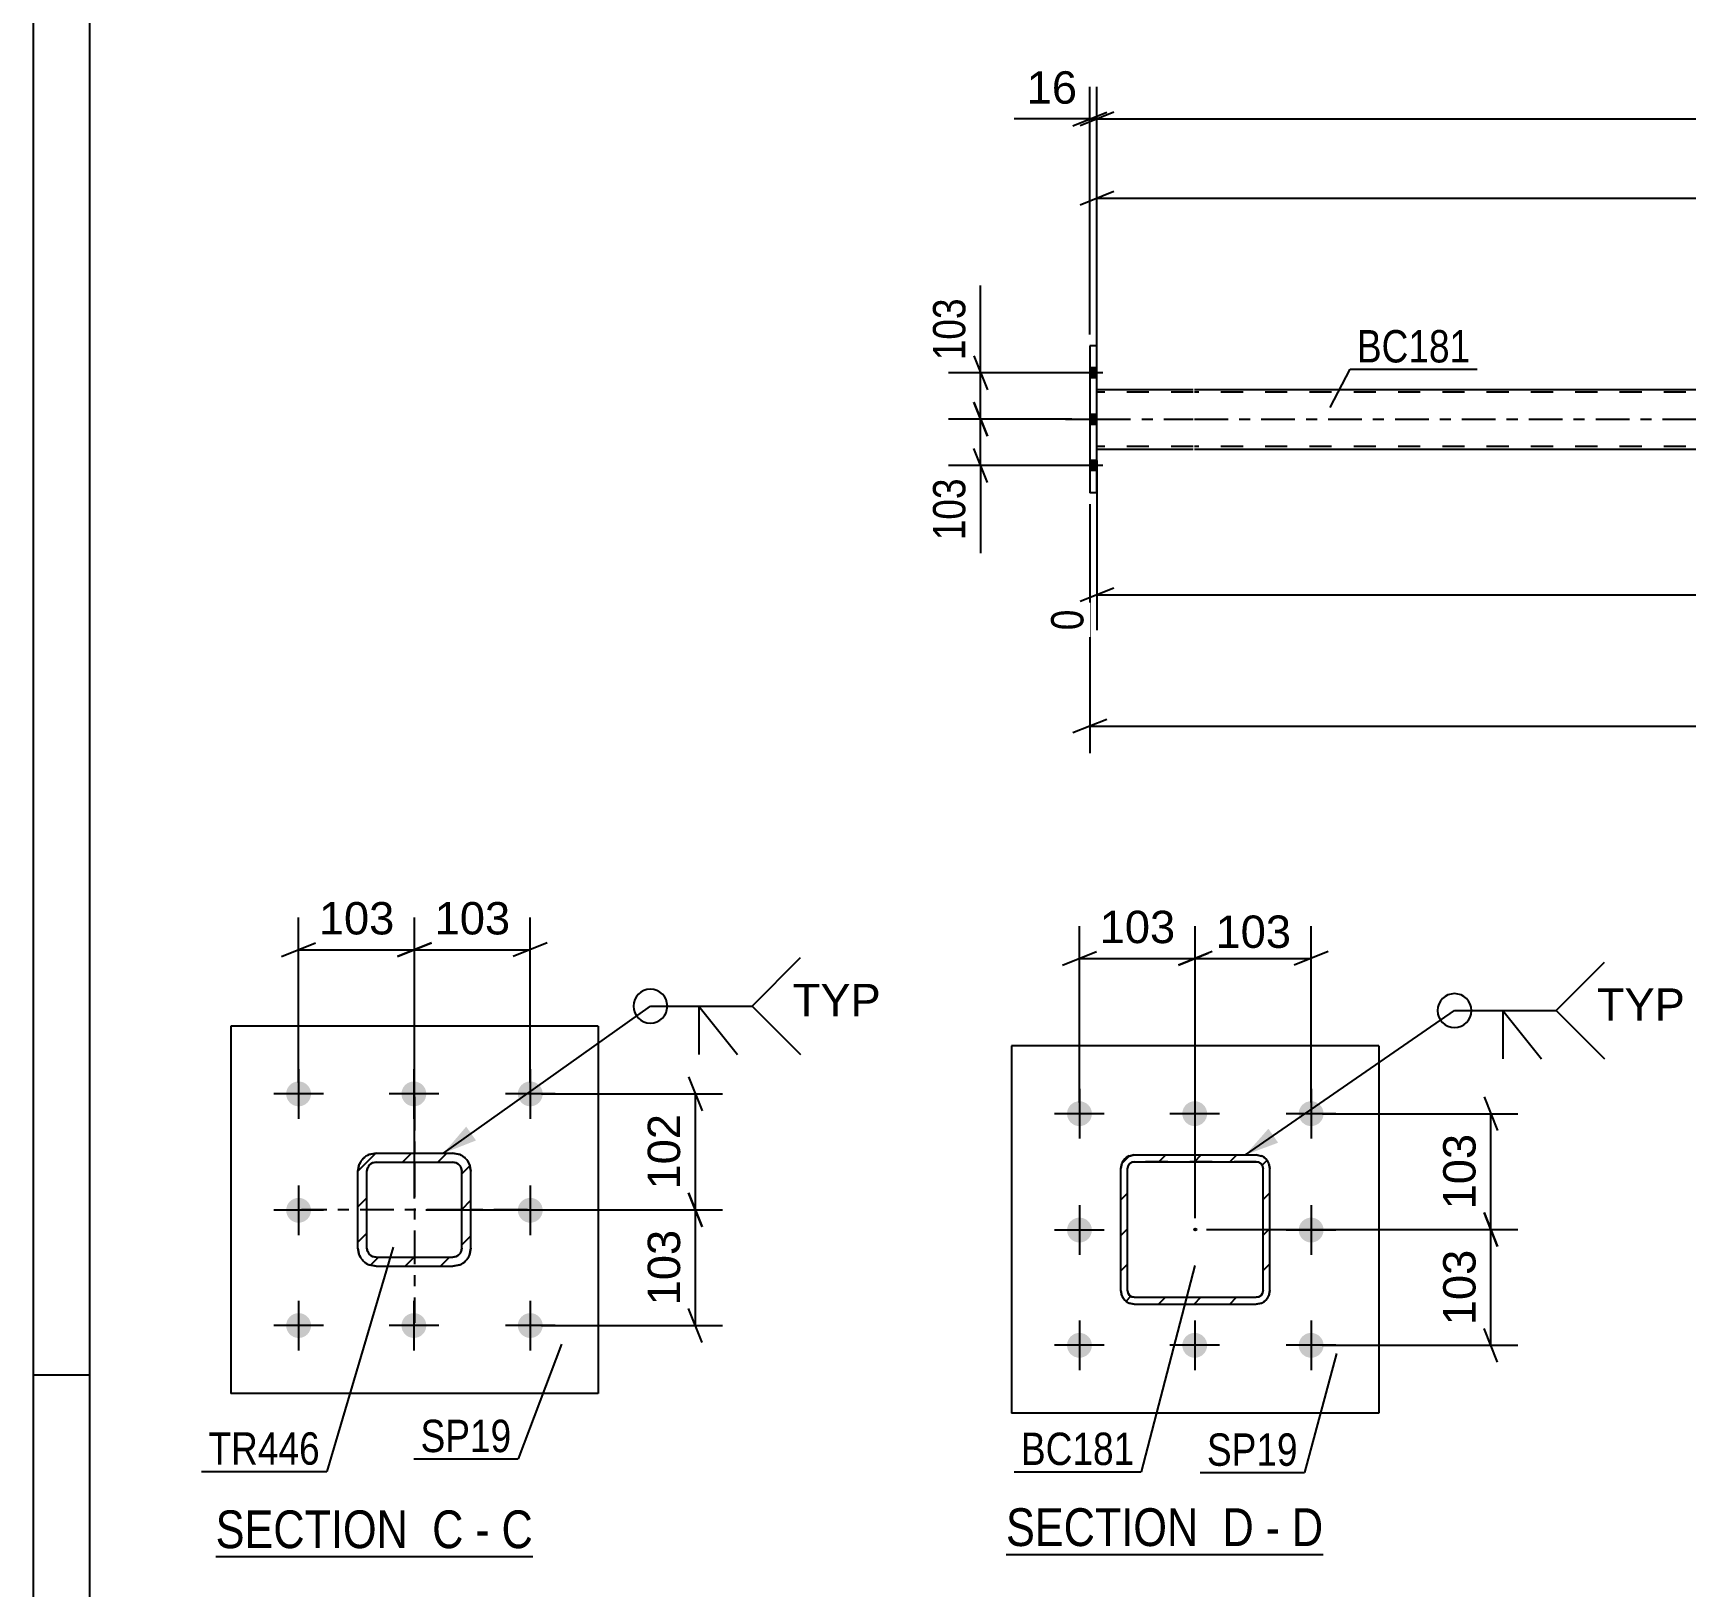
# Model space of a CAD drawing. Header units: millimetres. Extents: x 0 to 841, y 0 to 594.
# Drawn here: x 0 to 146.3, y 130.3 to 267.8 of the extents above; entities that cross this region are included whole.
import ezdxf

# ---------------------------------------------------------------- set-up
doc = ezdxf.new("R2010")
doc.units = ezdxf.units.MM
doc.linetypes.add('DXK_LINE_DOT2', pattern=[3.9198, 1.9599, -1.9599])
doc.linetypes.add('DXK_LINE_DOT3', pattern=[5.9187, 2.979, -0.9799, 0.9799, -0.9799])
doc.styles.add('Arial', font='ARIAL.TTF', dxfattribs={"height": 0.2})
doc.styles.add('Arial Narrow', font='ARIALN.TTF', dxfattribs={"height": 0.2})

# ---------------------------------------------------------------- blocks, each defined once
blk = doc.blocks.new('Unknown-318892525-1113')
at = {"color": 5, "linetype": 'Continuous'}
for p, q in [((0, 594), (0, 0)), ((5, 589), (5, 5)), ((5, 149), (0, 149))]:
    blk.add_line(p, q, dxfattribs=at)
blk = doc.blocks.new('Unknown-318892525-46 - 3819')
at = {"color": 6, "linetype": 'Continuous'}
blk.add_line((16.16, 132.94), (44.23, 132.94), dxfattribs=at)
at = {"color": 0, "linetype": 'Continuous'}
for points in [[(34.27, 133.69), (34.27, 137.19), (16.16, 137.19), (16.16, 133.69)], [(38.08, 133.69), (38.08, 137.19), (35.32, 137.19), (35.32, 133.69)], [(40.41, 133.69), (40.41, 137.19), (39.13, 137.19), (39.13, 133.69)], [(44.23, 133.69), (44.23, 137.19), (41.46, 137.19), (41.46, 133.69)]]:
    blk.add_wipeout(points, dxfattribs=at)
at = {"color": 7, "linetype": 'Continuous', "style": 'Arial Narrow'}
for s, p in [('SECTION ', (16.16, 133.69)), ('C', (35.32, 133.69)), ('C', (41.46, 133.69)), ('-', (39.13, 133.69))]:
    blk.add_text(s, height=3.34, dxfattribs=at).set_placement(p)
blk = doc.blocks.new('Unknown-318892525-47 - 3580')
at = {"color": 6, "linetype": 'Continuous'}
blk.add_line((86.1, 133.13), (114.17, 133.13), dxfattribs=at)
at = {"color": 0, "linetype": 'Continuous'}
for points in [[(104.21, 133.88), (104.21, 137.38), (86.1, 137.38), (86.1, 133.88)], [(108.02, 133.88), (108.02, 137.38), (105.26, 137.38), (105.26, 133.88)], [(110.35, 133.88), (110.35, 137.38), (109.07, 137.38), (109.07, 133.88)], [(114.17, 133.88), (114.17, 137.38), (111.4, 137.38), (111.4, 133.88)]]:
    blk.add_wipeout(points, dxfattribs=at)
at = {"color": 7, "linetype": 'Continuous', "style": 'Arial Narrow'}
for s, p in [('SECTION ', (86.1, 133.88)), ('D', (105.26, 133.88)), ('D', (111.4, 133.88)), ('-', (109.07, 133.88))]:
    blk.add_text(s, height=3.34, dxfattribs=at).set_placement(p)
blk = doc.blocks.new('Part-318892525-4152 - 4091')
at = {"color": 2, "linetype": 'Continuous'}
for p, q in [((94.15, 236.23), (102.67, 236.23)), ((102.77, 236.23), (761.68, 236.23)), ((94.15, 230.95), (102.67, 230.95)), ((102.77, 230.95), (761.68, 230.95))]:
    blk.add_line(p, q, dxfattribs=at)
at = {"color": 7, "linetype": 'DXK_LINE_DOT2'}
for p, q in [((94.15, 230.95), (94.15, 236.23)), ((102.67, 235.99), (94.15, 235.99)), ((761.68, 235.99), (102.77, 235.99)), ((102.67, 231.19), (94.15, 231.19)), ((761.68, 231.19), (102.77, 231.19))]:
    blk.add_line(p, q, dxfattribs=at)
at = {"color": 7, "linetype": 'DXK_LINE_DOT3'}
for p, q in [((94.15, 233.59), (102.67, 233.59)), ((102.77, 233.59), (761.68, 233.59))]:
    blk.add_line(p, q, dxfattribs=at)
blk = doc.blocks.new('Bolt-318892525-4165 - 4091')
at = {"linetype": 'Continuous'}
for points in [[(93.51, 238.13), (93.51, 237.25), (94.15, 237.25), (94.15, 238.13)], [(93.51, 238.13), (93.51, 237.25), (94.15, 237.25), (94.15, 238.13)], [(93.51, 238.13), (93.51, 237.25), (94.15, 237.25), (94.15, 238.13)], [(93.51, 234.01), (93.51, 233.13), (94.15, 233.13), (94.15, 234.01)], [(93.51, 234.01), (93.51, 233.13), (94.15, 233.13), (94.15, 234.01)], [(93.51, 229.93), (93.51, 229.05), (94.15, 229.05), (94.15, 229.93)], [(93.51, 229.93), (93.51, 229.05), (94.15, 229.05), (94.15, 229.93)], [(93.51, 229.93), (93.51, 229.05), (94.15, 229.05), (94.15, 229.93)]]:
    blk.add_hatch(color=1, dxfattribs=at).paths.add_polyline_path(points)
at = {"color": 1, "linetype": 'Continuous'}
for p, q in [((94.67, 237.69), (91.35, 237.69)), ((94.67, 237.69), (91.35, 237.69)), ((94.67, 237.69), (91.35, 237.69)), ((94.15, 238.13), (93.51, 238.13)), ((94.15, 238.13), (93.51, 238.13)), ((94.15, 238.13), (93.51, 238.13)), ((94.15, 237.25), (93.51, 237.25)), ((94.15, 237.25), (93.51, 237.25)), ((94.15, 237.25), (93.51, 237.25)), ((94.67, 233.57), (91.35, 233.57)), ((94.67, 233.57), (91.35, 233.57)), ((94.15, 234.01), (93.51, 234.01)), ((94.15, 234.01), (93.51, 234.01)), ((94.15, 233.13), (93.51, 233.13)), ((94.15, 233.13), (93.51, 233.13)), ((94.15, 229.93), (93.51, 229.93)), ((94.15, 229.93), (93.51, 229.93)), ((94.15, 229.93), (93.51, 229.93)), ((94.67, 229.49), (91.35, 229.49)), ((94.67, 229.49), (91.35, 229.49)), ((94.67, 229.49), (91.35, 229.49)), ((94.15, 229.05), (93.51, 229.05)), ((94.15, 229.05), (93.51, 229.05)), ((94.15, 229.05), (93.51, 229.05))]:
    blk.add_line(p, q, dxfattribs=at)
blk = doc.blocks.new('Part-318892525-4315 - 4091')
at = {"color": 2, "linetype": 'Continuous'}
for p, q in [((94.15, 240.09), (93.51, 240.09)), ((93.51, 240.09), (93.51, 227.09)), ((94.15, 227.09), (94.15, 240.09)), ((94.15, 227.09), (93.51, 227.09))]:
    blk.add_line(p, q, dxfattribs=at)
blk = doc.blocks.new('Part-318892525-3916 - 3819')
at = {"color": 2, "linetype": 'Continuous'}
for p, q in [((50, 179.89), (17.5, 179.89)), ((17.5, 179.89), (17.5, 147.39)), ((50, 179.89), (50, 147.39)), ((50, 147.39), (17.5, 147.39))]:
    blk.add_line(p, q, dxfattribs=at)
blk = doc.blocks.new('Bolt-318892525-3946 - 3819')
at = {"linetype": 'Continuous'}
for points in [[(24.6, 173.89, -1), (22.4, 173.89, -1)], [(34.8, 173.89, -1), (32.6, 173.89, -1)], [(45.1, 173.89, -1), (42.9, 173.89, -1)], [(24.6, 163.59, -1), (22.4, 163.59, -1)], [(45.1, 163.59, -1), (42.9, 163.59, -1)], [(24.6, 153.39, -1), (22.4, 153.39, -1)], [(34.8, 153.39, -1), (32.6, 153.39, -1)], [(45.1, 153.39, -1), (42.9, 153.39, -1)]]:
    blk.add_hatch(color=1, dxfattribs=at).paths.add_polyline_path(points)
at = {"color": 1, "linetype": 'Continuous'}
for p, q in [((23.5, 176.09), (23.5, 171.69)), ((33.7, 176.09), (33.7, 171.69)), ((44, 176.09), (44, 171.69)), ((25.7, 173.89), (21.3, 173.89)), ((35.9, 173.89), (31.5, 173.89)), ((46.2, 173.89), (41.8, 173.89)), ((23.5, 165.79), (23.5, 161.39)), ((44, 165.79), (44, 161.39)), ((25.7, 163.59), (21.3, 163.59)), ((46.2, 163.59), (41.8, 163.59)), ((23.5, 155.59), (23.5, 151.19)), ((33.7, 155.59), (33.7, 151.19)), ((44, 155.59), (44, 151.19)), ((25.7, 153.39), (21.3, 153.39)), ((35.9, 153.39), (31.5, 153.39)), ((46.2, 153.39), (41.8, 153.39))]:
    blk.add_line(p, q, dxfattribs=at)
blk = doc.blocks.new('Part-318892525-3942 - 3819')
at = {"linetype": 'Continuous'}
h = blk.add_hatch(dxfattribs=at)
h.set_pattern_fill('', scale=0.7, style=0, pattern_type=0)
h.set_pattern_definition([(45, (30.3482, 168.644), (-1.57154, 1.57154), [])])
h.paths.add_polyline_path([(37.15, 168.64), (30.35, 168.64), (29.74, 168.52), (29.22, 168.18), (28.87, 167.66), (28.75, 167.04), (28.75, 160.24), (28.87, 159.63), (29.22, 159.11), (29.74, 158.77), (30.35, 158.64), (37.15, 158.64), (37.76, 158.77), (38.28, 159.11), (38.63, 159.63), (38.75, 160.24), (38.75, 167.04), (38.63, 167.66), (38.28, 168.18), (37.76, 168.52)])
h.paths.add_polyline_path([(37.89, 167.35), (37.95, 167.04), (37.95, 160.24), (37.89, 159.94), (37.71, 159.68), (37.45, 159.5), (37.15, 159.44), (30.35, 159.44), (30.04, 159.5), (29.78, 159.68), (29.61, 159.94), (29.55, 160.24), (29.55, 167.04), (29.61, 167.35), (29.78, 167.61), (30.04, 167.78), (30.35, 167.84), (37.15, 167.84), (37.45, 167.78), (37.71, 167.61)])
at = {"color": 7, "linetype": 'DXK_LINE_DOT3'}
for p, q in [((33.75, 173.64), (33.75, 153.64)), ((43.75, 163.64), (23.75, 163.64))]:
    blk.add_line(p, q, dxfattribs=at)
at = {"color": 7, "linetype": 'DXK_LINE_DOT2'}
for p, q in [((29.74, 168.52), (30.35, 168.64)), ((30.35, 168.64), (37.15, 168.64)), ((37.15, 168.64), (37.76, 168.52)), ((28.75, 167.04), (28.87, 167.66)), ((28.75, 160.24), (28.75, 167.04)), ((29.61, 167.35), (29.55, 167.04)), ((29.55, 160.24), (29.55, 167.04)), ((30.35, 167.84), (30.04, 167.78)), ((30.35, 167.84), (37.15, 167.84)), ((37.45, 167.78), (37.15, 167.84)), ((37.95, 167.04), (37.89, 167.35)), ((37.95, 160.24), (37.95, 167.04)), ((38.63, 167.66), (38.75, 167.04)), ((38.75, 160.24), (38.75, 167.04)), ((28.87, 159.63), (28.75, 160.24)), ((29.55, 160.24), (29.61, 159.94)), ((30.04, 159.5), (30.35, 159.44)), ((30.35, 159.44), (37.15, 159.44)), ((37.15, 159.44), (37.45, 159.5)), ((37.89, 159.94), (37.95, 160.24)), ((38.75, 160.24), (38.63, 159.63)), ((30.35, 158.64), (29.74, 158.77)), ((30.35, 158.64), (37.15, 158.64)), ((37.76, 158.77), (37.15, 158.64))]:
    blk.add_line(p, q, dxfattribs=at)
at = {"color": 2, "linetype": 'Continuous'}
for p, q in [((30.35, 168.64), (29.74, 168.52)), ((30.35, 168.64), (37.15, 168.64)), ((37.76, 168.52), (37.15, 168.64)), ((28.87, 167.66), (28.75, 167.04)), ((28.75, 160.24), (28.75, 167.04)), ((29.55, 167.04), (29.61, 167.35)), ((29.55, 160.24), (29.55, 167.04)), ((30.04, 167.78), (30.35, 167.84)), ((30.35, 167.84), (37.15, 167.84)), ((37.15, 167.84), (37.45, 167.78)), ((37.89, 167.35), (37.95, 167.04)), ((37.95, 160.24), (37.95, 167.04)), ((38.75, 167.04), (38.63, 167.66)), ((38.75, 160.24), (38.75, 167.04)), ((28.75, 160.24), (28.87, 159.63)), ((29.61, 159.94), (29.55, 160.24)), ((30.35, 159.44), (30.04, 159.5)), ((30.35, 159.44), (37.15, 159.44)), ((37.45, 159.5), (37.15, 159.44)), ((37.95, 160.24), (37.89, 159.94)), ((38.63, 159.63), (38.75, 160.24)), ((29.74, 158.77), (30.35, 158.64)), ((30.35, 158.64), (37.15, 158.64)), ((37.15, 158.64), (37.76, 158.77))]:
    blk.add_line(p, q, dxfattribs=at)
at = {"color": 7, "linetype": 'DXK_LINE_DOT2'}
for centre, radius, start, end in [((30.35, 167.04), 1.6, 112.5, 157.5), ((37.15, 167.04), 1.6, 22.5, 67.5), ((30.35, 167.04), 0.8, 112.5, 157.5), ((37.15, 167.04), 0.8, 22.5, 67.5), ((30.35, 160.24), 1.6, 202.5, 247.5), ((30.35, 160.24), 0.8, 202.5, 247.5), ((37.15, 160.24), 0.8, 292.5, 337.5), ((37.15, 160.24), 1.6, 292.5, 337.5)]:
    blk.add_arc(centre, radius, start, end, dxfattribs=at)
at = {"color": 2, "linetype": 'Continuous'}
for centre, radius, start, end in [((30.35, 167.04), 1.6, 112.5, 157.5), ((37.15, 167.04), 1.6, 22.5, 67.5), ((30.35, 167.04), 0.8, 112.5, 157.5), ((37.15, 167.04), 0.8, 22.5, 67.5), ((30.35, 160.24), 1.6, 202.5, 247.5), ((30.35, 160.24), 0.8, 202.5, 247.5), ((37.15, 160.24), 0.8, 292.5, 337.5), ((37.15, 160.24), 1.6, 292.5, 337.5)]:
    blk.add_arc(centre, radius, start, end, dxfattribs=at)
blk = doc.blocks.new('Part-318892525-3749 - 3580')
at = {"color": 2, "linetype": 'Continuous'}
for p, q in [((119.1, 178.14), (86.6, 178.14)), ((86.6, 178.14), (86.6, 145.64)), ((119.1, 178.14), (119.1, 145.64)), ((119.1, 145.64), (86.6, 145.64))]:
    blk.add_line(p, q, dxfattribs=at)
blk = doc.blocks.new('Bolt-318892525-3602 - 3580')
at = {"linetype": 'Continuous'}
for points in [[(93.7, 172.14, -1), (91.5, 172.14, -1)], [(103.9, 172.14, -1), (101.7, 172.14, -1)], [(114.2, 172.14, -1), (112, 172.14, -1)], [(93.7, 161.84, -1), (91.5, 161.84, -1)], [(114.2, 161.84, -1), (112, 161.84, -1)], [(93.7, 151.64, -1), (91.5, 151.64, -1)], [(103.9, 151.64, -1), (101.7, 151.64, -1)], [(114.2, 151.64, -1), (112, 151.64, -1)]]:
    blk.add_hatch(color=1, dxfattribs=at).paths.add_polyline_path(points)
at = {"color": 1, "linetype": 'Continuous'}
for p, q in [((92.6, 174.34), (92.6, 169.94)), ((102.8, 174.34), (102.8, 169.94)), ((113.1, 174.34), (113.1, 169.94)), ((94.8, 172.14), (90.4, 172.14)), ((105, 172.14), (100.6, 172.14)), ((115.3, 172.14), (110.9, 172.14)), ((92.6, 164.04), (92.6, 159.64)), ((113.1, 164.04), (113.1, 159.64)), ((94.8, 161.84), (90.4, 161.84)), ((115.3, 161.84), (110.9, 161.84)), ((92.6, 153.84), (92.6, 149.44)), ((102.8, 153.84), (102.8, 149.44)), ((113.1, 153.84), (113.1, 149.44)), ((94.8, 151.64), (90.4, 151.64)), ((105, 151.64), (100.6, 151.64)), ((115.3, 151.64), (110.9, 151.64))]:
    blk.add_line(p, q, dxfattribs=at)
blk = doc.blocks.new('Part-318892525-3695 - 3580')
at = {"linetype": 'Continuous'}
h = blk.add_hatch(dxfattribs=at)
h.set_pattern_fill('', scale=0.7, style=0, pattern_type=0)
h.set_pattern_definition([(45, (96.9946, 168.394), (-1.57154, 1.57154), [])])
h.paths.add_polyline_path([(97.45, 168.49), (96.99, 168.39), (96.61, 168.13), (96.35, 167.74), (96.25, 167.29), (96.25, 156.49), (96.35, 156.03), (96.61, 155.64), (96.99, 155.38), (97.45, 155.29), (108.25, 155.29), (108.71, 155.38), (109.1, 155.64), (109.36, 156.03), (109.45, 156.49), (109.45, 167.29), (109.36, 167.74), (109.1, 168.13), (108.71, 168.39), (108.25, 168.49)])
h.paths.add_polyline_path([(108.25, 167.89), (108.48, 167.84), (108.68, 167.71), (108.81, 167.51), (108.85, 167.29), (108.85, 156.49), (108.81, 156.26), (108.68, 156.06), (108.48, 155.93), (108.25, 155.89), (97.45, 155.89), (97.22, 155.93), (97.03, 156.06), (96.9, 156.26), (96.85, 156.49), (96.85, 167.29), (96.9, 167.51), (97.03, 167.71), (97.22, 167.84), (97.45, 167.89)])
blk.add_hatch(color=246, dxfattribs=at).paths.add_polyline_path([(102.85, 161.79, -1), (102.85, 161.99, -1)])
at = {"color": 7, "linetype": 'DXK_LINE_DOT2'}
for p, q in [((96.99, 168.39), (97.45, 168.49)), ((97.45, 168.49), (108.25, 168.49)), ((108.25, 168.49), (108.71, 168.39)), ((96.25, 167.29), (96.35, 167.74)), ((96.25, 156.49), (96.25, 167.29)), ((96.9, 167.51), (96.85, 167.29)), ((96.85, 156.49), (96.85, 167.29)), ((97.03, 167.71), (96.9, 167.51)), ((97.22, 167.84), (97.03, 167.71)), ((97.45, 167.89), (97.22, 167.84)), ((108.25, 167.89), (97.45, 167.89)), ((108.48, 167.84), (108.25, 167.89)), ((108.68, 167.71), (108.48, 167.84)), ((108.81, 167.51), (108.68, 167.71)), ((108.85, 167.29), (108.81, 167.51)), ((108.85, 156.49), (108.85, 167.29)), ((109.36, 167.74), (109.45, 167.29)), ((109.45, 156.49), (109.45, 167.29)), ((96.35, 156.03), (96.25, 156.49)), ((96.85, 156.49), (96.9, 156.26)), ((96.9, 156.26), (97.03, 156.06)), ((97.45, 155.29), (96.99, 155.38)), ((97.03, 156.06), (97.22, 155.93)), ((97.22, 155.93), (97.45, 155.89)), ((97.45, 155.89), (108.25, 155.89)), ((97.45, 155.29), (108.25, 155.29)), ((108.25, 155.89), (108.48, 155.93)), ((108.71, 155.38), (108.25, 155.29)), ((108.48, 155.93), (108.68, 156.06)), ((108.68, 156.06), (108.81, 156.26)), ((108.81, 156.26), (108.85, 156.49)), ((109.45, 156.49), (109.36, 156.03))]:
    blk.add_line(p, q, dxfattribs=at)
at = {"color": 2, "linetype": 'Continuous'}
for p, q in [((97.45, 168.49), (96.99, 168.39)), ((97.45, 168.49), (108.25, 168.49)), ((108.71, 168.39), (108.25, 168.49)), ((96.35, 167.74), (96.25, 167.29)), ((96.25, 156.49), (96.25, 167.29)), ((96.85, 167.29), (96.9, 167.51)), ((96.85, 156.49), (96.85, 167.29)), ((96.9, 167.51), (97.03, 167.71)), ((97.03, 167.71), (97.22, 167.84)), ((97.22, 167.84), (97.45, 167.89)), ((97.45, 167.89), (108.25, 167.89)), ((108.25, 167.89), (108.48, 167.84)), ((108.48, 167.84), (108.68, 167.71)), ((108.68, 167.71), (108.81, 167.51)), ((108.81, 167.51), (108.85, 167.29)), ((108.85, 156.49), (108.85, 167.29)), ((109.45, 167.29), (109.36, 167.74)), ((109.45, 156.49), (109.45, 167.29)), ((96.25, 156.49), (96.35, 156.03)), ((96.9, 156.26), (96.85, 156.49)), ((97.03, 156.06), (96.9, 156.26)), ((96.99, 155.38), (97.45, 155.29)), ((97.22, 155.93), (97.03, 156.06)), ((97.45, 155.89), (97.22, 155.93)), ((97.45, 155.89), (108.25, 155.89)), ((97.45, 155.29), (108.25, 155.29)), ((108.48, 155.93), (108.25, 155.89)), ((108.25, 155.29), (108.71, 155.38)), ((108.68, 156.06), (108.48, 155.93)), ((108.81, 156.26), (108.68, 156.06)), ((108.85, 156.49), (108.81, 156.26)), ((109.36, 156.03), (109.45, 156.49))]:
    blk.add_line(p, q, dxfattribs=at)
at = {"color": 7, "linetype": 'DXK_LINE_DOT3'}
blk.add_line((102.85, 161.89), (102.85, 161.89), dxfattribs=at)
at = {"color": 246, "linetype": 'DXK_LINE_DOT2'}
blk.add_line((102.85, 161.89), (102.85, 161.89), dxfattribs=at)
at = {"color": 246, "linetype": 'Continuous'}
blk.add_circle((102.85, 161.89), 0.1, dxfattribs=at)
at = {"color": 7, "linetype": 'DXK_LINE_DOT2'}
for centre, start, end in [((97.45, 167.29), 112.5, 157.5), ((108.25, 167.29), 22.5, 67.5), ((97.45, 156.49), 202.5, 247.5), ((108.25, 156.49), 292.5, 337.5)]:
    blk.add_arc(centre, 1.2, start, end, dxfattribs=at)
at = {"color": 2, "linetype": 'Continuous'}
for centre, start, end in [((97.45, 167.29), 112.5, 157.5), ((108.25, 167.29), 22.5, 67.5), ((97.45, 156.49), 202.5, 247.5), ((108.25, 156.49), 292.5, 337.5)]:
    blk.add_arc(centre, 1.2, start, end, dxfattribs=at)
blk = doc.blocks.new('StraightDimension-318892525-4525 - 4091')
at = {"color": 7, "linetype": 'Continuous'}
for p, q in [((93.51, 226.09), (93.51, 204.03)), ((95.01, 207.03), (92.01, 205.83)), ((93.51, 206.43), (770.94, 206.43))]:
    blk.add_line(p, q, dxfattribs=at)
blk = doc.blocks.new('StraightDimension-318892525-15693 - 4091')
at = {"color": 7, "linetype": 'Continuous'}
for p, q in [((94.15, 241.09), (94.15, 263.02)), ((95.65, 260.77), (92.65, 259.57)), ((94.15, 260.17), (770.3, 260.17))]:
    blk.add_line(p, q, dxfattribs=at)
blk = doc.blocks.new('StraightDimension-318892525-4424 - 4091')
at = {"color": 7, "linetype": 'Continuous'}
for p, q in [((94.15, 237.23), (94.15, 256)), ((95.65, 253.75), (92.65, 252.55)), ((94.15, 253.15), (239.75, 253.15))]:
    blk.add_line(p, q, dxfattribs=at)
blk = doc.blocks.new('StraightDimension-318892525-4593 - 4091')
at = {"color": 7, "linetype": 'Continuous'}
for p, q in [((83.85, 237.69), (83.85, 245.42)), ((83.85, 237.69), (83.85, 245.42)), ((83.25, 239.19), (84.45, 236.19)), ((92.03, 237.69), (81, 237.69)), ((83.85, 233.59), (83.85, 237.69)), ((84.45, 232.09), (83.25, 235.09)), ((91.92, 233.59), (81, 233.59))]:
    blk.add_line(p, q, dxfattribs=at)
at = {"color": 0}
blk.add_wipeout([(83.1, 244.9), (78.9, 244.9), (78.9, 238.21), (83.1, 238.21)], dxfattribs=at)
at = {"color": 3, "style": 'Arial Narrow'}
blk.add_text('103', height=2.863, rotation=90.0002, dxfattribs=at).set_placement((82.5, 238.81))
blk = doc.blocks.new('StraightDimension-318892525-4606 - 4091')
at = {"color": 7, "linetype": 'Continuous'}
for p, q in [((83.25, 235.09), (84.45, 232.09)), ((91.92, 233.59), (81, 233.59)), ((83.85, 229.49), (83.85, 233.59)), ((84.45, 227.99), (83.25, 230.99)), ((91.92, 229.49), (81, 229.49)), ((83.85, 229.49), (83.85, 221.75)), ((83.85, 229.49), (83.85, 221.75))]:
    blk.add_line(p, q, dxfattribs=at)
at = {"color": 0}
blk.add_wipeout([(83.1, 228.96), (78.9, 228.96), (78.9, 222.28), (83.1, 222.28)], dxfattribs=at)
at = {"color": 3, "style": 'Arial Narrow'}
blk.add_text('103', height=2.863, rotation=90.0002, dxfattribs=at).set_placement((82.5, 222.88))
blk = doc.blocks.new('StraightDimension-318892525-15591 - 4091')
at = {"color": 7, "linetype": 'Continuous'}
for p, q in [((94.15, 229.95), (94.15, 214.92)), ((95.65, 218.65), (92.65, 217.45)), ((94.15, 218.05), (239.75, 218.05))]:
    blk.add_line(p, q, dxfattribs=at)
at = {"color": 0, "linetype": 'Continuous'}
blk.add_wipeout([(93.55, 217.35), (89.35, 217.35), (89.35, 214.32), (93.55, 214.32)], dxfattribs=at)
at = {"color": 3, "linetype": 'Continuous', "style": 'Arial Narrow'}
blk.add_text('0', height=2.86, rotation=90.0002, dxfattribs=at).set_placement((92.95, 214.92))
blk = doc.blocks.new('StraightDimension-318892525-15694 - 4091')
at = {"color": 7, "linetype": 'Continuous'}
for p, q in [((93.51, 241.09), (93.51, 263.02)), ((94.15, 241.09), (94.15, 263.02)), ((92.01, 259.57), (95.01, 260.77)), ((95.65, 260.77), (92.65, 259.57)), ((93.51, 260.17), (86.81, 260.17)), ((93.51, 260.17), (86.81, 260.17)), ((93.51, 260.17), (94.15, 260.17))]:
    blk.add_line(p, q, dxfattribs=at)
at = {"color": 0}
blk.add_wipeout([(92.98, 260.92), (92.98, 265.12), (87.33, 265.12), (87.33, 260.92)], dxfattribs=at)
at = {"color": 3, "style": 'Arial'}
blk.add_text('16', height=2.865, dxfattribs=at).set_placement((87.93, 261.52))
blk = doc.blocks.new('StraightDimension-318892525-4007 - 3819')
at = {"color": 7, "linetype": 'Continuous'}
for p, q in [((58.01, 175.39), (59.21, 172.39)), ((45, 173.89), (61.01, 173.89)), ((58.61, 163.64), (58.61, 173.89)), ((59.21, 162.14), (58.01, 165.14)), ((34.75, 163.64), (61.01, 163.64))]:
    blk.add_line(p, q, dxfattribs=at)
at = {"color": 0}
blk.add_wipeout([(57.86, 172.7), (53.66, 172.7), (53.66, 164.83), (57.86, 164.83)], dxfattribs=at)
at = {"color": 3, "style": 'Arial'}
blk.add_text('102', height=2.865, rotation=90.0002, dxfattribs=at).set_placement((57.26, 165.43))
blk = doc.blocks.new('StraightDimension-318892525-4024 - 3819')
at = {"color": 7, "linetype": 'Continuous'}
for p, q in [((58.01, 165.14), (59.21, 162.14)), ((34.75, 163.64), (61.01, 163.64)), ((58.61, 153.39), (58.61, 163.64)), ((59.21, 151.89), (58.01, 154.89)), ((45, 153.39), (61.01, 153.39))]:
    blk.add_line(p, q, dxfattribs=at)
at = {"color": 0}
blk.add_wipeout([(57.86, 162.45), (53.66, 162.45), (53.66, 154.58), (57.86, 154.58)], dxfattribs=at)
at = {"color": 3, "style": 'Arial'}
blk.add_text('103', height=2.865, rotation=90.0002, dxfattribs=at).set_placement((57.26, 155.18))
blk = doc.blocks.new('StraightDimension-318892525-4042 - 3819')
at = {"color": 7, "linetype": 'Continuous'}
for p, q in [((23.5, 174.89), (23.5, 189.5)), ((33.75, 164.64), (33.75, 189.5)), ((22, 186.05), (25, 187.25)), ((35.25, 187.25), (32.25, 186.05)), ((23.5, 186.65), (33.75, 186.65))]:
    blk.add_line(p, q, dxfattribs=at)
at = {"color": 0}
blk.add_wipeout([(32.56, 187.4), (32.56, 191.6), (24.69, 191.6), (24.69, 187.4)], dxfattribs=at)
at = {"color": 3, "style": 'Arial'}
blk.add_text('103', height=2.865, dxfattribs=at).set_placement((25.29, 188))
blk = doc.blocks.new('StraightDimension-318892525-4059 - 3819')
at = {"color": 7, "linetype": 'Continuous'}
for p, q in [((33.75, 164.64), (33.75, 189.5)), ((44, 174.89), (44, 189.5)), ((32.25, 186.05), (35.25, 187.25)), ((45.5, 187.25), (42.5, 186.05)), ((33.75, 186.65), (44, 186.65))]:
    blk.add_line(p, q, dxfattribs=at)
at = {"color": 0}
blk.add_wipeout([(42.81, 187.4), (42.81, 191.6), (34.94, 191.6), (34.94, 187.4)], dxfattribs=at)
at = {"color": 3, "style": 'Arial'}
blk.add_text('103', height=2.865, dxfattribs=at).set_placement((35.54, 188))
blk = doc.blocks.new('StraightDimension-318892525-3768 - 3580')
at = {"color": 7, "linetype": 'Continuous'}
for p, q in [((128.4, 163.39), (129.6, 160.39)), ((103.85, 161.89), (131.4, 161.89)), ((129, 151.64), (129, 161.89)), ((129.6, 150.14), (128.4, 153.14)), ((114.1, 151.64), (131.4, 151.64))]:
    blk.add_line(p, q, dxfattribs=at)
at = {"color": 0}
blk.add_wipeout([(128.25, 160.7), (124.05, 160.7), (124.05, 152.82), (128.25, 152.82)], dxfattribs=at)
at = {"color": 3, "style": 'Arial'}
blk.add_text('103', height=2.865, rotation=90.0002, dxfattribs=at).set_placement((127.65, 153.42))
blk = doc.blocks.new('StraightDimension-318892525-3777 - 3580')
at = {"color": 7, "linetype": 'Continuous'}
for p, q in [((128.4, 173.64), (129.6, 170.64)), ((114.1, 172.14), (131.4, 172.14)), ((129, 161.89), (129, 172.14)), ((129.6, 160.39), (128.4, 163.39)), ((103.85, 161.89), (131.4, 161.89))]:
    blk.add_line(p, q, dxfattribs=at)
at = {"color": 0}
blk.add_wipeout([(128.25, 170.95), (124.05, 170.95), (124.05, 163.07), (128.25, 163.07)], dxfattribs=at)
at = {"color": 3, "style": 'Arial'}
blk.add_text('103', height=2.865, rotation=90.0002, dxfattribs=at).set_placement((127.65, 163.67))
blk = doc.blocks.new('StraightDimension-318892525-3787 - 3580')
at = {"color": 7, "linetype": 'Continuous'}
for p, q in [((102.85, 162.89), (102.85, 188.73)), ((113.1, 173.14), (113.1, 188.73)), ((101.35, 185.28), (104.35, 186.48)), ((102.85, 185.88), (113.1, 185.88)), ((114.6, 186.48), (111.6, 185.28))]:
    blk.add_line(p, q, dxfattribs=at)
at = {"color": 0}
blk.add_wipeout([(111.91, 186.21), (111.91, 190.41), (104.04, 190.41), (104.04, 186.21)], dxfattribs=at)
at = {"color": 3, "style": 'Arial'}
blk.add_text('103', height=2.865, dxfattribs=at).set_placement((104.64, 186.81))
blk = doc.blocks.new('StraightDimension-318892525-3796 - 3580')
at = {"color": 7, "linetype": 'Continuous'}
for p, q in [((92.6, 173.14), (92.6, 188.73)), ((102.85, 162.89), (102.85, 188.73)), ((91.1, 185.28), (94.1, 186.48)), ((92.6, 185.88), (102.85, 185.88)), ((104.35, 186.48), (101.35, 185.28))]:
    blk.add_line(p, q, dxfattribs=at)
at = {"color": 0}
blk.add_wipeout([(101.66, 186.63), (101.66, 190.83), (93.79, 190.83), (93.79, 186.63)], dxfattribs=at)
at = {"color": 3, "style": 'Arial'}
blk.add_text('103', height=2.865, dxfattribs=at).set_placement((94.39, 187.23))
blk = doc.blocks.new('Mark-318892525-4148 - 4091')
at = {"color": 0}
blk.add_wipeout([(127.2, 238.62), (127.2, 241.62), (117.15, 241.62), (117.15, 238.62)], dxfattribs=at)
blk.add_wipeout([(127.2, 238.62), (127.2, 241.62), (117.15, 241.62), (117.15, 238.62)], dxfattribs=at)
at = {"color": 30, "linetype": 'Continuous'}
for p, q in [((114.79, 234.62), (116.55, 238.02)), ((116.55, 238.02), (127.8, 238.02))]:
    blk.add_line(p, q, dxfattribs=at)
at = {"color": 3, "style": 'Arial Narrow'}
blk.add_text('BC181', height=2.863, dxfattribs=at).set_placement((117.15, 238.62))
blk = doc.blocks.new('Mark-318892525-3912 - 3819')
at = {"color": 0}
blk.add_wipeout([(42.33, 142.19), (42.33, 145.19), (34.29, 145.19), (34.29, 142.19)], dxfattribs=at)
blk.add_wipeout([(42.33, 142.19), (42.33, 145.19), (34.29, 145.19), (34.29, 142.19)], dxfattribs=at)
at = {"color": 30, "linetype": 'Continuous'}
for p in [(46.75, 151.74), (33.69, 141.59)]:
    blk.add_line(p, (42.93, 141.59), dxfattribs=at)
at = {"color": 3, "style": 'Arial Narrow'}
blk.add_text('SP19', height=2.863, dxfattribs=at).set_placement((34.29, 142.19))
blk = doc.blocks.new('WeldMark-318892525-4076 - 3819')
at = {"linetype": 'Continuous'}
blk.add_hatch(color=30, dxfattribs=at).paths.add_polyline_path([(39.2, 169.77), (36.32, 168.64), (38.33, 170.99)])
at = {"color": 30, "linetype": 'Continuous'}
for p, q in [((36.32, 168.64), (54.63, 181.66)), ((54.63, 181.66), (63.63, 181.66))]:
    blk.add_line(p, q, dxfattribs=at)
at = {"color": 3, "linetype": 'Continuous'}
for q in [(62.35, 177.38), (58.92, 177.38)]:
    blk.add_line((58.92, 181.66), q, dxfattribs=at)
for start, end in [(90, 270), (270, 90)]:
    blk.add_arc((54.63, 181.66), 1.5, start, end, dxfattribs=at)
at = {"color": 0, "linetype": 'Continuous'}
blk.add_wipeout([(75.01, 180.76), (75.01, 183.76), (67.23, 183.76), (67.23, 180.76)], dxfattribs=at)
blk.add_wipeout([(75.01, 180.76), (75.01, 183.76), (67.23, 183.76), (67.23, 180.76)], dxfattribs=at)
at = {"color": 3, "linetype": 'Continuous'}
for q in [(67.92, 185.95), (67.92, 177.38)]:
    blk.add_line((63.63, 181.66), q, dxfattribs=at)
at = {"color": 3, "linetype": 'Continuous', "style": 'Arial'}
blk.add_text('TYP', height=2.865, dxfattribs=at).set_placement((67.23, 180.76))
blk = doc.blocks.new('Mark-318892525-3938 - 3819')
at = {"color": 0}
blk.add_wipeout([(25.39, 141.08), (25.39, 144.08), (15.52, 144.08), (15.52, 141.08)], dxfattribs=at)
blk.add_wipeout([(25.39, 141.08), (25.39, 144.08), (15.52, 144.08), (15.52, 141.08)], dxfattribs=at)
at = {"color": 30, "linetype": 'Continuous'}
for p in [(31.87, 160.34), (14.92, 140.48)]:
    blk.add_line(p, (25.99, 140.48), dxfattribs=at)
at = {"color": 3, "style": 'Arial Narrow'}
blk.add_text('TR446', height=2.863, dxfattribs=at).set_placement((15.52, 141.08))
blk = doc.blocks.new('WeldMark-318892525-3805 - 3580')
at = {"linetype": 'Continuous'}
blk.add_hatch(color=30, dxfattribs=at).paths.add_polyline_path([(110.18, 169.57), (107.28, 168.49), (109.32, 170.81)])
at = {"color": 30, "linetype": 'Continuous'}
for p, q in [((107.28, 168.49), (125.79, 181.26)), ((125.79, 181.26), (134.79, 181.26))]:
    blk.add_line(p, q, dxfattribs=at)
at = {"color": 3, "linetype": 'Continuous'}
for q in [(133.5, 176.98), (130.07, 176.98)]:
    blk.add_line((130.07, 181.26), q, dxfattribs=at)
for start, end in [(90, 270), (270, 90)]:
    blk.add_arc((125.79, 181.26), 1.5, start, end, dxfattribs=at)
at = {"color": 0, "linetype": 'Continuous'}
blk.add_wipeout([(146.16, 180.36), (146.16, 183.36), (138.39, 183.36), (138.39, 180.36)], dxfattribs=at)
blk.add_wipeout([(146.16, 180.36), (146.16, 183.36), (138.39, 183.36), (138.39, 180.36)], dxfattribs=at)
at = {"color": 3, "linetype": 'Continuous'}
for q in [(139.07, 185.55), (139.07, 176.98)]:
    blk.add_line((134.79, 181.26), q, dxfattribs=at)
at = {"color": 3, "linetype": 'Continuous', "style": 'Arial'}
blk.add_text('TYP', height=2.865, dxfattribs=at).set_placement((138.39, 180.36))
blk = doc.blocks.new('Mark-318892525-3691 - 3580')
at = {"color": 0}
blk.add_wipeout([(97.47, 141.05), (97.47, 144.05), (87.42, 144.05), (87.42, 141.05)], dxfattribs=at)
blk.add_wipeout([(97.47, 141.05), (97.47, 144.05), (87.42, 144.05), (87.42, 141.05)], dxfattribs=at)
at = {"color": 30, "linetype": 'Continuous'}
for p in [(102.8, 158.69), (86.82, 140.45)]:
    blk.add_line(p, (98.07, 140.45), dxfattribs=at)
at = {"color": 3, "style": 'Arial Narrow'}
blk.add_text('BC181', height=2.863, dxfattribs=at).set_placement((87.42, 141.05))
blk = doc.blocks.new('Mark-318892525-3745 - 3580')
at = {"color": 0}
blk.add_wipeout([(111.92, 140.98), (111.92, 143.98), (103.88, 143.98), (103.88, 140.98)], dxfattribs=at)
blk.add_wipeout([(111.92, 140.98), (111.92, 143.98), (103.88, 143.98), (103.88, 140.98)], dxfattribs=at)
at = {"color": 30, "linetype": 'Continuous'}
for p in [(115.34, 150.91), (103.28, 140.38)]:
    blk.add_line(p, (112.52, 140.38), dxfattribs=at)
at = {"color": 3, "style": 'Arial Narrow'}
blk.add_text('SP19', height=2.863, dxfattribs=at).set_placement((103.88, 140.98))

msp = doc.modelspace()

# ---------------------------------------------------------------- block references
for name in ['Unknown-318892525-1113', 'Part-318892525-4315 - 4091', 'Bolt-318892525-4165 - 4091', 'Part-318892525-4152 - 4091', 'Part-318892525-3916 - 3819', 'Part-318892525-3749 - 3580', 'Bolt-318892525-3946 - 3819', 'Bolt-318892525-3602 - 3580', 'Part-318892525-3942 - 3819', 'Part-318892525-3695 - 3580']:
    msp.add_blockref(name, (0, 0))

# ---------------------------------------------------------------- next in the draw order: block references
for name in ['StraightDimension-318892525-15693 - 4091', 'StraightDimension-318892525-4525 - 4091', 'StraightDimension-318892525-4007 - 3819', 'StraightDimension-318892525-3768 - 3580', 'Mark-318892525-3938 - 3819', 'Mark-318892525-3691 - 3580', 'Unknown-318892525-46 - 3819', 'Unknown-318892525-47 - 3580']:
    msp.add_blockref(name, (0, 0))

# ---------------------------------------------------------------- next in the draw order: block references
for name in ['StraightDimension-318892525-4424 - 4091', 'StraightDimension-318892525-3777 - 3580', 'StraightDimension-318892525-4024 - 3819', 'Mark-318892525-3745 - 3580']:
    msp.add_blockref(name, (0, 0))

# ---------------------------------------------------------------- next in the draw order: block references
for name in ['StraightDimension-318892525-4593 - 4091', 'Mark-318892525-4148 - 4091', 'StraightDimension-318892525-4042 - 3819', 'StraightDimension-318892525-3787 - 3580', 'Mark-318892525-3912 - 3819']:
    msp.add_blockref(name, (0, 0))

# ---------------------------------------------------------------- next in the draw order: block references
for name in ['StraightDimension-318892525-15694 - 4091', 'StraightDimension-318892525-4606 - 4091', 'StraightDimension-318892525-4059 - 3819', 'StraightDimension-318892525-3796 - 3580', 'WeldMark-318892525-3805 - 3580']:
    msp.add_blockref(name, (0, 0))

# ---------------------------------------------------------------- next in the draw order: block references
for name in ['StraightDimension-318892525-15591 - 4091', 'WeldMark-318892525-4076 - 3819']:
    msp.add_blockref(name, (0, 0))

doc.saveas('drawing.dxf')
